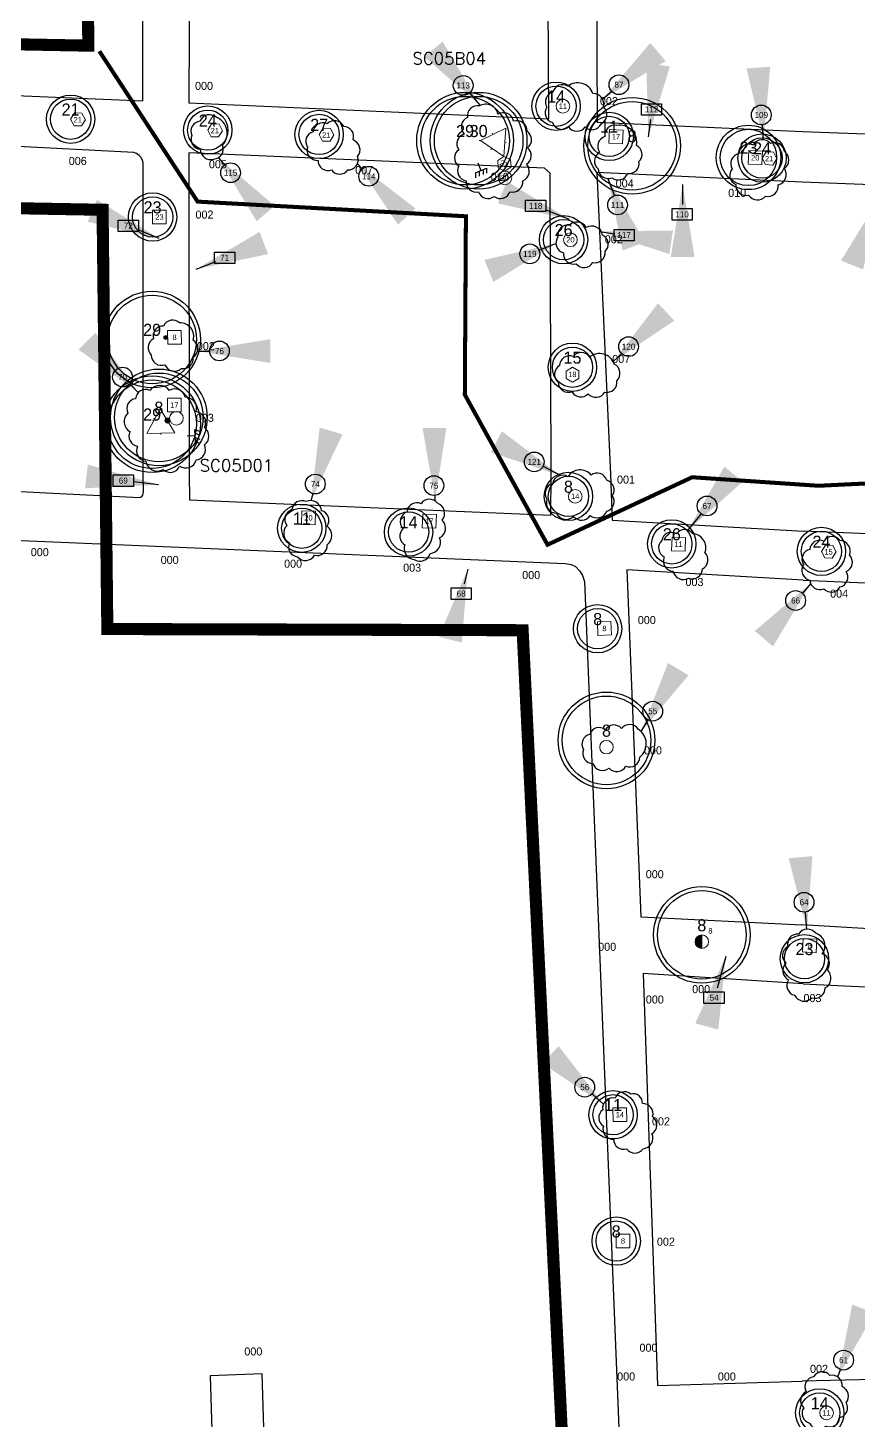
# Model space of a CAD drawing. Extents: x 202058 to 202804, y 7563128 to 7564386.
# Drawn here: x 202307.7 to 202513.8, y 7563765.1 to 7564110.8 of the extents above; entities that cross this region are included whole.
import ezdxf
from ezdxf.enums import TextEntityAlignment as Align

# ---------------------------------------------------------------- set-up
doc = ezdxf.new("R2010")
doc.units = 0
doc.header["$LTSCALE"] = 5
doc.header["$MEASUREMENT"] = 0
doc.linetypes.add('PHANTOMX2', pattern=[5, 2.5, -0.5, 0.5, -0.5, 0.5, -0.5])
doc.layers.get('0').update_dxf_attribs({"linetype": 'CONTINUOUS'})
for name, color, linetype in [('Configurado_Ok', 2, 'CONTINUOUS'), ('Divergencia_Valores_incopativeis', 133, 'CONTINUOUS'), ('HC', 7, 'CONTINUOUS'), ('LIMITE', 5, 'PHANTOMX2'), ('limite_rf', 8, 'PHANTOMX2'), ('Nao_Configurado', 3, 'CONTINUOUS'), ('NET_UPGRADE', 7, 'CONTINUOUS'), ('numero_base', 3, 'CONTINUOUS'), ('pular1', 6, 'CONTINUOUS'), ('QUADRAS', 7, 'CONTINUOUS'), ('TERRA', 7, 'CONTINUOUS'), ('TERRA_A', 7, 'CONTINUOUS')]:
    doc.layers.add(name, color=color, linetype=linetype)
for name, color, linetype, lineweight in [('NET-AMP', 1, 'CONTINUOUS', 20), ('NET-SPLT', 1, 'CONTINUOUS', 20), ('NET-TAP', 1, 'CONTINUOUS', 20)]:
    doc.layers.add(name, color=color, linetype=linetype, lineweight=lineweight)
doc.layers.get('0').off()
doc.layers.get('TERRA_A').off()
doc.styles.add('Folhas_CAD', font='arial.ttf')
doc.styles.add('ROMANS', font='romans', dxfattribs={"width": 0.9})
doc.dimstyles.get("Standard").update_dxf_attribs({"dimtxt": 0.18, "dimasz": 0.18, "dimexe": 0.18, "dimexo": 0.0625, "dimgap": 0.09, "dimtad": 0, "dimtih": 1, "dimtoh": 1, "dimzin": 0, "dimdsep": 46, "dimtxsty": 'Standard', "dimcen": 0.09, "dimadec": 0, "dimazin": 0, "dimtfac": 1, "dimtofl": 0, "dimtmove": 2, "dimatfit": 3, "dimfxl": 1, "dimtolj": 1, "dimtzin": 0, "dimarcsym": 0})

# ---------------------------------------------------------------- blocks, each defined once
blk = doc.blocks.new('TERRA')
at = {"layer": 'TERRA', "linetype": 'ByBlock'}
for p, q in [((0, 0), (0, -2.02)), ((-1.5, -2.02), (-1.97, -3.15)), ((-1.5, -2.02), (1.5, -2.02)), ((-0.49, -2.02), (-0.96, -3.15)), ((0.57, -2.02), (0.09, -3.15)), ((1.5, -2.02), (1.03, -3.15))]:
    blk.add_line(p, q, dxfattribs=at)
blk = doc.blocks.new('DC')
h = blk.add_hatch(color=256)
h.dxf.hatch_style = 1
h.paths.add_polyline_path([(3.38, 0), (0, 0, 1)])
blk.add_line((0, 0), (3.38, 0))
blk.add_circle((1.69, 0), 1.69)
at = {"color": 0}
blk.add_attdef('DCVAL', text='', height=1.35, dxfattribs=at).set_placement((3.1, 3.27), align=Align.MIDDLE)
blk = doc.blocks.new('TAP2')
at = {"color": 0}
blk.add_circle((1.69, 0), 1.69, dxfattribs=at)
blk.add_attdef('DBVAL', text='', height=1.35, dxfattribs=at).set_placement((1.69, 0), align=Align.MIDDLE)
blk = doc.blocks.new('TAP4')
blk.add_lwpolyline([(3.38, -1.69), (0, -1.69), (0, 1.69), (3.38, 1.69)], close=True)
at = {"color": 0}
blk.add_attdef('DBVAL', text='', height=1.35, dxfattribs=at).set_placement((1.69, 0), align=Align.MIDDLE)
blk = doc.blocks.new('TAP8')
blk.add_lwpolyline([(0.92, 1.59), (0, 0), (0.92, -1.59), (2.76, -1.59), (3.68, 0), (2.76, 1.59)], close=True)
blk.add_attdef('DBVAL', text='', height=1.35).set_placement((1.77, -0.06), align=Align.MIDDLE)
blk = doc.blocks.new('HOTTAP4')
blk.add_hatch(color=256).paths.add_polyline_path([(1.2, 2.18, 1), (2.18, 2.18, 1)])
blk.add_lwpolyline([(0, 1.69), (3.38, 1.69), (3.38, -1.69), (0, -1.69), (0, 1.69), (0, -1.69)])
blk.add_circle((1.69, 2.18), 0.49)
blk.add_attdef('DBVAL', text='', height=1.35).set_placement((1.69, 0), align=Align.MIDDLE)
blk = doc.blocks.new('CX_CodUpgradeCabo')
blk.add_lwpolyline([(-2.63, 1.45), (2.37, 1.45), (2.37, -1.4), (-2.63, -1.4)], close=True)
at = {"color": 1}
blk.add_attdef('CODIGO', text='', height=1.5, dxfattribs=at).set_placement((-0.13, 0.04), align=Align.MIDDLE_CENTER)
at = {"color": 1, "style": 'Folhas_CAD', "flags": 1}
for tag, p in [('SERVICO', (5.97, 0.89)), ('TIPO', (17.92, 0.89)), ('COMP', (25.22, 0.89))]:
    blk.add_attdef(tag, p, '', height=1.5, dxfattribs=at)
blk = doc.blocks.new('CX_CodUpgrade')
blk.add_circle((-0.13, 0.04), 2.45)
at = {"color": 1, "flags": 1}
for tag, p in [('RETIRAR1', (4.74, 11.47)), ('NOVO1', (28.33, 11.47)), ('RETIRAR2', (4.74, 7.94)), ('NOVO2', (28.33, 7.94)), ('RETIRAR3', (4.74, 4.42)), ('NOVO3', (28.33, 4.42)), ('RETIRAR4', (4.74, 0.89)), ('NOVO4', (28.33, 0.9)), ('RETIRAR5', (4.74, -2.63)), ('NOVO5', (28.33, -2.63)), ('RETIRAR6', (4.74, -6.15)), ('NOVO6', (28.33, -6.15)), ('RETIRAR7', (4.74, -9.68)), ('NOVO7', (28.33, -9.68)), ('RETIRAR8', (4.74, -13.2)), ('NOVO8', (28.33, -13.2)), ('RETIRAR9', (4.74, -16.73)), ('NOVO9', (28.33, -16.73))]:
    blk.add_attdef(tag, p, '', height=1.5, dxfattribs=at)
at = {"color": 7, "flags": 1}
for tag, p in [('ANTIGO1', (17.16, 11.46)), ('ANTIGO2', (17.16, 7.94)), ('ANTIGO3', (17.16, 4.41)), ('ANTIGO4', (17.16, 0.89)), ('ANTIGO5', (17.16, -2.63)), ('ANTIGO6', (17.16, -6.16)), ('ANTIGO7', (17.16, -9.68)), ('ANTIGO8', (17.16, -13.21)), ('ANTIGO9', (17.16, -16.73))]:
    blk.add_attdef(tag, p, '', height=1.5, dxfattribs=at)
at = {"color": 1}
blk.add_attdef('CODIGO', text='', height=1.5, dxfattribs=at).set_placement((-0.13, 0.04), align=Align.MIDDLE_CENTER)
blk = doc.blocks.new('2WAY')
blk.add_circle((1.6875, 0), 1.6875)
blk = doc.blocks.new('AMP3AC')
h = blk.add_hatch(color=256)
h.dxf.hatch_style = 1
h.paths.add_polyline_path([(2.55, 2.03), (3.66, 1.39, 0.131652), (3.74, 1.71, 0.767327)])
h.paths.add_polyline_path([(3.66, 1.39), (2.55, 2.03, 0.131652), (2.47, 1.71, 0.767327)])
for p, q in [((3.1, 1.71), (3.3, 2.03)), ((0, 0), (-0.33, 0)), ((3.1, -1.71), (3.3, -2.03)), ((6.06, 0), (6.38, 0))]:
    blk.add_line(p, q)
blk.add_lwpolyline([(0, 3.5), (0, -3.5), (6.06, 0)], close=True)
blk.add_circle((3.1, 1.71), 0.638)
blk = doc.blocks.new('AMP3')
for p, q in [((3.1, 1.71), (3.3, 2.03)), ((0, 0), (-0.33, 0)), ((3.1, -1.71), (3.3, -2.03)), ((6.06, 0), (6.38, 0))]:
    blk.add_line(p, q)
blk.add_lwpolyline([(0, 3.5), (0, -3.5), (6.06, 0)], close=True)

msp = doc.modelspace()

# ---------------------------------------------------------------- linework, layer by layer
at = {"layer": 'Configurado_Ok'}
for centre, radius in [((202438.83, 7564091.31), 6), ((202438.83, 7564091.31), 5), ((202318.28, 7564088.08), 6), ((202318.28, 7564088.08), 5), ((202352.33, 7564085.36), 6), ((202352.33, 7564085.36), 5), ((202379.99, 7564084.29), 6), ((202379.99, 7564084.29), 5), ((202452.02, 7564083.81), 6), ((202452.02, 7564083.81), 5), ((202489.97, 7564078.44), 6), ((202489.97, 7564078.44), 5), ((202338.64, 7564063.8), 6), ((202338.64, 7564063.8), 5), ((202440.7, 7564058.16), 6), ((202440.7, 7564058.16), 5), ((202442.9, 7564026.5), 6), ((202442.9, 7564026.5), 5), ((202441.9, 7563994.45), 6), ((202441.9, 7563994.45), 5), ((202375.68, 7563986.55), 6), ((202375.68, 7563986.55), 5), ((202402.2, 7563985.6), 6), ((202402.2, 7563985.6), 5), ((202467.56, 7563982.65), 6), ((202467.56, 7563982.65), 5), ((202504.72, 7563980.79), 6), ((202504.72, 7563980.79), 5), ((202449.15, 7563961.6), 6), ((202449.15, 7563961.6), 5), ((202500.51, 7563879.68), 6), ((202500.51, 7563879.68), 5), ((202452.98, 7563840.94), 6), ((202452.98, 7563840.94), 5), ((202453.75, 7563809.58), 6), ((202453.75, 7563809.58), 5), ((202504.3, 7563766.92), 6), ((202504.3, 7563766.92), 5)]:
    msp.add_circle(centre, radius, dxfattribs=at)
at = {"layer": 'Divergencia_Valores_incopativeis'}
for radius in [8, 7]:
    msp.add_circle((202486.6, 7564078.59), radius, dxfattribs=at)
at = {"layer": 'LIMITE', "const_width": 3}
msp.add_lwpolyline([(202440.56, 7563755.9), (202430.52, 7563961.22), (202327.4, 7563961.52), (202326.22, 7564065.59), (202245.56, 7564067.07), (202244.08, 7564107.81), (202322.67, 7564106.34), (202322.09, 7564175.03), (202359.32, 7564174.14), (202359.32, 7564197.76), (202420.18, 7564197.76), (202421.36, 7564241.16), (202460.36, 7564241.16), (202461.25, 7564211.64), (202517.09, 7564211.05), (202517.68, 7564260.65), (202564.37, 7564260.94), (202564.51, 7564194.79), (202802.01, 7564182.4)], dxfattribs=at)
at = {"layer": 'limite_rf', "const_width": 1}
msp.add_lwpolyline([(202706.71, 7563949.25), (202700.74, 7563954.63), (202638.19, 7563957.92), (202609.09, 7563985.55), (202590.26, 7564001.27), (202504, 7563997.08), (202472.62, 7563999.2), (202436.7, 7563982.44), (202416.17, 7564019.69), (202416.44, 7564063.98), (202349.82, 7564067.62), (202325.41, 7564104.97)], dxfattribs=at)
at = {"layer": 'Nao_Configurado'}
for centre, radius in [((202416.23, 7564082.75), 12), ((202416.23, 7564082.75), 11), ((202419.6, 7564082.75), 12), ((202419.6, 7564082.75), 11), ((202457.71, 7564081.47), 12), ((202457.71, 7564081.47), 11), ((202338.52, 7564033.39), 12), ((202338.52, 7564033.39), 11), ((202338.51, 7564012.37), 12), ((202338.51, 7564012.37), 11), ((202340.19, 7564014.06), 12), ((202340.19, 7564014.06), 11), ((202451.34, 7563933.88), 12), ((202451.34, 7563933.88), 11), ((202475.02, 7563885.59), 12), ((202475.02, 7563885.59), 11)]:
    msp.add_circle(centre, radius, dxfattribs=at)
at = {"layer": 'NET_UPGRADE'}
for points in [[(202441.77, 7564096.25, 0.520567), (202441.77, 7564096.25, 0.520567), (202438.03, 7564094.79, 0.520567), (202436.57, 7564091.06, 0.520567), (202437.91, 7564087.26, 0.520567), (202441.94, 7564086.15, 0.520567), (202446.03, 7564086.15, 0.520567), (202450.01, 7564086.91, 0.520567), (202450.59, 7564091.17, 0.520567), (202447.96, 7564094.44, 0.520567), (202441.77, 7564096.25)], [(202354.52, 7564088.54, 0.520567), (202354.52, 7564088.54, 0.520567), (202350.4, 7564087.57, 0.520567), (202348.38, 7564084.07, 0.520567), (202350.49, 7564080.65, 0.520567), (202353.82, 7564078.2, 0.520567), (202356.02, 7564081.61, 0.520567), (202354.52, 7564088.54)], [(202419.8, 7564091.38, 0.520567), (202419.8, 7564091.38, 0.520567), (202416.82, 7564088.51, 0.520567), (202416.02, 7564084.39, 0.520567), (202414.64, 7564080.49, 0.520567), (202414.64, 7564076.48, 0.520567), (202416.48, 7564072.81, 0.520567), (202419.57, 7564070.06, 0.520567), (202423.47, 7564068.92, 0.520567), (202427.37, 7564070.06, 0.520567), (202430.59, 7564072.81, 0.520567), (202431.5, 7564076.94, 0.520567), (202431.73, 7564080.95, 0.520567), (202431.62, 7564085.07, 0.520567), (202428.29, 7564087.6, 0.520567), (202424.39, 7564089.31, 0.520567), (202419.8, 7564091.38)], [(202382, 7564086.96, 0.520567), (202382, 7564086.96, 0.520567), (202378.49, 7564084.94, 0.520567), (202377.09, 7564081.17, 0.520567), (202379.72, 7564077.84, 0.520567), (202383.05, 7564075.48, 0.520567), (202387.09, 7564075.48, 0.520567), (202389.55, 7564078.81, 0.520567), (202388.41, 7564082.93, 0.520567), (202386.12, 7564086.26, 0.520567), (202382, 7564086.96)], [(202453.88, 7564086.54, 0.520567), (202453.88, 7564086.54, 0.520567), (202450.95, 7564083.75, 0.520567), (202449.65, 7564079.91, 0.520567), (202449.26, 7564075.76, 0.520567), (202452.71, 7564073.55, 0.520567), (202456.61, 7564074.65, 0.520567), (202459.41, 7564077.57, 0.520567), (202458.82, 7564081.54, 0.520567), (202453.88, 7564086.54)], [(202492.09, 7564082.03, 0.520567), (202492.09, 7564082.03, 0.520567), (202487.74, 7564081.67, 0.520567), (202484.2, 7564079.5, 0.520567), (202482.57, 7564075.78, 0.520567), (202483.47, 7564071.88, 0.520567), (202486.65, 7564069.26, 0.520567), (202490.82, 7564068.99, 0.520567), (202494, 7564071.79, 0.520567), (202495.54, 7564075.87, 0.520567), (202495.54, 7564080.04, 0.520567), (202492.09, 7564082.03)], [(202446.27, 7564061.16, 0.520567), (202446.27, 7564061.16, 0.520567), (202442.17, 7564061.76, 0.520567), (202439.28, 7564058.88, 0.520567), (202440.65, 7564054.92, 0.520567), (202443.84, 7564052.19, 0.520567), (202447.95, 7564052.49, 0.520567), (202450.99, 7564055.23, 0.520567), (202450.38, 7564059.33, 0.520567), (202446.27, 7564061.16)], [(202345.33, 7564037.52, 0.520567), (202345.33, 7564037.52, 0.520567), (202341.37, 7564036.73, 0.520567), (202338.88, 7564033.57, 0.520567), (202338.32, 7564029.5, 0.520567), (202341.71, 7564027.12, 0.520567), (202345.79, 7564026.22, 0.520567), (202348.73, 7564029.04, 0.520567), (202348.73, 7564033.23, 0.520567), (202345.33, 7564037.52)], [(202447.18, 7564029.03, 0.520567), (202447.18, 7564029.03, 0.520567), (202443.06, 7564029.16, 0.520567), (202439.69, 7564026.91, 0.520567), (202439.32, 7564022.8, 0.520567), (202442.81, 7564020.43, 0.520567), (202446.8, 7564019.93, 0.520567), (202450.92, 7564020.31, 0.520567), (202453.91, 7564023.17, 0.520567), (202453.29, 7564027.29, 0.520567), (202447.18, 7564029.03)], [(202342.78, 7564020.75, 0.520567), (202342.78, 7564020.75, 0.520567), (202337.99, 7564020.75, 0.520567), (202334.4, 7564018.7, 0.520567), (202332.52, 7564015.11, 0.520567), (202333.03, 7564010.5, 0.520567), (202334.91, 7564006.91, 0.520567), (202336.97, 7564003.15, 0.520567), (202341.24, 7564001.1, 0.520567), (202345.35, 7564001.96, 0.520567), (202349.45, 7564003.49, 0.520567), (202351.51, 7564007.25, 0.520567), (202351.51, 7564011.52, 0.520567), (202349.45, 7564015.45, 0.520567), (202346.72, 7564019.04, 0.520567), (202342.78, 7564020.75)], [(202441.81, 7563999.34, 0.520567), (202441.81, 7563999.34, 0.520567), (202437.94, 7563997.59, 0.520567), (202436.57, 7563993.73, 0.520567), (202438.94, 7563990.24, 0.520567), (202443.18, 7563989.49, 0.520567), (202447.3, 7563989.74, 0.520567), (202451.41, 7563990.74, 0.520567), (202452.79, 7563994.6, 0.520567), (202451.41, 7563998.46, 0.520567), (202447.55, 7563999.71, 0.520567), (202441.81, 7563999.34)], [(202376.73, 7563993.14, 0.520567), (202376.73, 7563993.14, 0.520567), (202373.24, 7563991.15, 0.520567), (202372, 7563987.17, 0.520567), (202372.62, 7563982.93, 0.520567), (202374.62, 7563979.45, 0.520567), (202378.85, 7563979.82, 0.520567), (202381.97, 7563982.44, 0.520567), (202381.97, 7563987.04, 0.520567), (202380.6, 7563990.9, 0.520567), (202376.73, 7563993.14)], [(202409.41, 7563992.75, 0.520567), (202409.41, 7563992.75, 0.520567), (202405.3, 7563992.62, 0.520567), (202401.81, 7563990.63, 0.520567), (202400.82, 7563986.4, 0.520567), (202401.31, 7563982.41, 0.520567), (202403.56, 7563978.81, 0.520567), (202407.54, 7563980.3, 0.520567), (202409.91, 7563984.16, 0.520567), (202410.53, 7563988.51, 0.520567), (202409.41, 7563992.75)], [(202472.75, 7563985.16, 0.520567), (202472.75, 7563985.16, 0.520567), (202468.71, 7563985.16, 0.520567), (202465.06, 7563983.49, 0.520567), (202465.7, 7563979.4, 0.520567), (202467.88, 7563975.88, 0.520567), (202471.72, 7563974.16, 0.520567), (202475.18, 7563976.46, 0.520567), (202475.76, 7563980.49, 0.520567), (202472.75, 7563985.16)], [(202509.34, 7563983.49, 0.520567), (202509.34, 7563983.49, 0.520567), (202505.31, 7563983.36, 0.520567), (202501.85, 7563981.25, 0.520567), (202500.25, 7563977.54, 0.520567), (202501.85, 7563973.64, 0.520567), (202505.31, 7563971.53, 0.520567), (202509.34, 7563971.98, 0.520567), (202510.88, 7563975.82, 0.520567), (202511.71, 7563979.85, 0.520567), (202509.34, 7563983.49)], [(202459.25, 7563936.62, 0.520567), (202459.25, 7563936.62, 0.520567), (202455.07, 7563936.8, 0.520567), (202451.08, 7563936.53, 0.520567), (202447.17, 7563935.35, 0.520567), (202445.63, 7563931.63, 0.520567), (202447.99, 7563928.09, 0.520567), (202451.98, 7563927, 0.520567), (202456.16, 7563927.46, 0.520567), (202459.61, 7563929.72, 0.520567), (202459.25, 7563936.62)], [(202503.3, 7563886, 0.520567), (202503.3, 7563886, 0.520567), (202499.02, 7563885.78, 0.520567), (202496.35, 7563882.68, 0.520567), (202495.92, 7563878.62, 0.520567), (202496.56, 7563874.46, 0.520567), (202498.06, 7563870.61, 0.520567), (202502.34, 7563869.97, 0.520567), (202505.65, 7563872.43, 0.520567), (202506.19, 7563876.91, 0.520567), (202504.91, 7563880.87, 0.520567), (202503.3, 7563886)], [(202457.37, 7563846.08, 0.520567), (202457.37, 7563846.08, 0.520567), (202453.47, 7563845.06, 0.520567), (202450.41, 7563842.17, 0.520567), (202450.58, 7563838.1, 0.520567), (202453.13, 7563834.87, 0.520567), (202456.35, 7563832.5, 0.520567), (202460.43, 7563832.5, 0.520567), (202462.64, 7563836.23, 0.520567), (202462.81, 7563840.48, 0.520567), (202460.26, 7563843.7, 0.520567), (202457.37, 7563846.08)], [(202506.81, 7563776.24, 0.520567), (202506.81, 7563776.24, 0.520567), (202502.79, 7563775.9, 0.520567), (202500.89, 7563772.22, 0.520567), (202500.33, 7563768.2, 0.520567), (202501.78, 7563764.41, 0.520567), (202505.8, 7563763.63, 0.520567), (202509.27, 7563765.75, 0.520567), (202510.83, 7563769.43, 0.520567), (202509.83, 7563773.45, 0.520567), (202506.81, 7563776.24)]]:
    msp.add_lwpolyline(points, format="xyb", close=True, dxfattribs=at)
at = {"layer": 'QUADRAS', "linetype": 'ByBlock'}
for points in [[(202248.72, 7564099.68), (202248.72, 7564098.41), (202248.98, 7564097.48), (202249.43, 7564096.88), (202250.1, 7564096.51), (202250.7, 7564096.28), (202251.33, 7564096.21), (202336.2, 7564092.61), (202336.09, 7564180.52), (202252.17, 7564184.62), (202248.65, 7564180.71), (202248.72, 7564099.68)], [(202347.61, 7564092.14), (202437.03, 7564088.15), (202436.52, 7564176.28), (202348.08, 7564180.05), (202347.63, 7564092.14), (202347.61, 7564092.14)], [(202499.82, 7564172.8), (202448.58, 7564174.93), (202449.04, 7564087.37), (202500.02, 7564085.06)], [(202500.02, 7564085.06), (202542.65, 7564083.45), (202539.35, 7564171.12), (202499.82, 7564172.8)], [(202336.26, 7563999.82), (202336.28, 7564077.37), (202336.05, 7564078.1), (202335.7, 7564078.67), (202335.3, 7564079.1), (202334.65, 7564079.55), (202333.97, 7564079.82), (202250.68, 7564084.15)], [(202437.64, 7564000.04), (202437.35, 7564074.66), (202435.93, 7564075.91), (202347.63, 7564079.77), (202347.72, 7564000.12)], [(202499.96, 7564072.41), (202448.96, 7564074.86), (202452.35, 7563999.87)], [(202545.46, 7563999.98), (202543.02, 7564070.78), (202499.96, 7564072.41)], [(202270.22, 7564000.22), (202273.35, 7563998.88), (202276.63, 7563997.74), (202279.56, 7563997.26), (202282.61, 7563996.82), (202335.36, 7563994.18), (202335.91, 7563994.36), (202336.18, 7563994.73), (202336.38, 7563995.54), (202336.26, 7563999.82)], [(202347.72, 7564000.12), (202347.82, 7563993.56), (202437.51, 7563989.81), (202437.64, 7564000.04)], [(202452.35, 7563999.87), (202452.74, 7563988.56), (202500.25, 7563985.78)], [(202545.46, 7563999.98), (202546.07, 7563985.81), (202544.18, 7563984.02), (202500.25, 7563985.78)], [(202282.49, 7563984.52), (202441.09, 7563977.78), (202442.59, 7563977.54), (202443.67, 7563977.02), (202444.7, 7563975.92), (202445.4, 7563974.82), (202445.86, 7563973.32), (202454.52, 7563761.24)], [(202500.18, 7563973.66), (202456.4, 7563976.25), (202459.86, 7563890.1), (202499.88, 7563888.06)], [(202500.18, 7563973.66), (202546.51, 7563971.67), (202549.4, 7563886.72), (202548.53, 7563885.19), (202499.88, 7563888.06)], [(202500.18, 7563873.46), (202460.45, 7563875.98), (202464.05, 7563773.73), (202499.9, 7563774.77)], [(202500.18, 7563873.46), (202549.97, 7563871.08), (202553.43, 7563776.08), (202499.9, 7563774.77)], [(202367.27, 7563731.11), (202365.88, 7563776.59), (202352.93, 7563776.15), (202354.34, 7563730.2)]]:
    msp.add_lwpolyline(points, dxfattribs=at)

# ---------------------------------------------------------------- block references
at = {"layer": 'NET-AMP', "rotation": 175.9197283493668}
msp.add_blockref('AMP3', (202426.1, 7564082.34), dxfattribs=at)
at = {"layer": 'NET-AMP', "xscale": -1, "rotation": 271.4058091061901}
msp.add_blockref('AMP3AC', (202340.7, 7564010.14), dxfattribs=at)
at = {"layer": 'NET-SPLT'}
for p, rotation in [((202344.02, 7564015.44), 288.7686374038544), ((202451.34, 7563933.88), 270)]:
    msp.add_blockref('2WAY', p, dxfattribs=dict(at, rotation=rotation))
ref = msp.add_blockref('DC', (202475.02, 7563885.59), dxfattribs=dict(at, rotation=270))
ref.add_attrib('DCVAL', '8', dxfattribs={"layer": '0', "color": 0, "height": 1.35}).set_placement((202477.16, 7563886.59), align=Align.MIDDLE)
at = {"layer": 'NET-TAP'}
for name, p, values in [('TAP2', (202438.83, 7564091.31), {'DBVAL': '11'}), ('TAP2', (202424.44, 7564073.5), {'DBVAL': '20'}), ('TAP4', (202338.64, 7564063.8), {'DBVAL': '23'}), ('TAP2', (202440.7, 7564058.16), {'DBVAL': '20'}), ('TAP4', (202342.34, 7564017.13), {'DBVAL': '17'}), ('TAP2', (202441.9, 7563994.45), {'DBVAL': '14'}), ('TAP2', (202504.3, 7563766.92), {'DBVAL': '11'})]:
    msp.add_blockref(name, p, dxfattribs=at).add_auto_attribs(values)
ref = msp.add_blockref('TAP8', (202318.28, 7564088.08), dxfattribs=dict(at, rotation=358.0000000000106))
ref.add_attrib('DBVAL', '21', dxfattribs={"layer": '0', "height": 1.35}).set_placement((202320.04, 7564087.96), align=Align.MIDDLE)
ref = msp.add_blockref('TAP8', (202352.32, 7564085.36), dxfattribs=dict(at, rotation=358.0000000000106))
ref.add_attrib('DBVAL', '21', dxfattribs={"layer": '0', "height": 1.35}).set_placement((202354.09, 7564085.24), align=Align.MIDDLE)
ref = msp.add_blockref('TAP8', (202379.99, 7564084.29), dxfattribs=dict(at, rotation=358.0000000000106))
ref.add_attrib('DBVAL', '21', dxfattribs={"layer": '0', "height": 1.35}).set_placement((202381.76, 7564084.17), align=Align.MIDDLE)
ref = msp.add_blockref('TAP4', (202452.02, 7564083.81), dxfattribs=dict(at, rotation=357.4055947177069))
ref.add_attrib('DBVAL', '17', dxfattribs={"layer": '0', "color": 0, "height": 1.35}).set_placement((202453.7, 7564083.73), align=Align.MIDDLE)
ref = msp.add_blockref('TAP8', (202424.34, 7564077.82), dxfattribs=dict(at, rotation=334.3661906395594))
ref.add_attrib('DBVAL', '21', dxfattribs={"layer": '0', "height": 1.35, "rotation": 336.3662}).set_placement((202425.91, 7564077), align=Align.MIDDLE)
ref = msp.add_blockref('TAP4', (202486.6, 7564078.59), dxfattribs=dict(at, rotation=357.4055947177069))
ref.add_attrib('DBVAL', '20', dxfattribs={"layer": '0', "color": 0, "height": 1.35}).set_placement((202488.28, 7564078.51), align=Align.MIDDLE)
ref = msp.add_blockref('TAP8', (202489.97, 7564078.44), dxfattribs=dict(at, rotation=356.9999999999312))
ref.add_attrib('DBVAL', '21', dxfattribs={"layer": '0', "height": 1.35}).set_placement((202491.73, 7564078.29), align=Align.MIDDLE)
ref = msp.add_blockref('HOTTAP4', (202344.13, 7564032.24), dxfattribs=dict(at, rotation=91.13803947470106))
ref.add_attrib('DBVAL', '8', dxfattribs={"layer": '0', "height": 1.35}).set_placement((202344.09, 7564033.93), align=Align.MIDDLE)
ref = msp.add_blockref('TAP8', (202442.91, 7564026.5), dxfattribs=dict(at, rotation=270.4027369899308))
ref.add_attrib('DBVAL', '18', dxfattribs={"layer": '0', "height": 1.35}).set_placement((202442.86, 7564024.73), align=Align.MIDDLE)
ref = msp.add_blockref('TAP4', (202375.67, 7563989.19), dxfattribs=dict(at, rotation=358.0000000000106))
ref.add_attrib('DBVAL', '20', dxfattribs={"layer": '0', "color": 0, "height": 1.35}).set_placement((202377.35, 7563989.13), align=Align.MIDDLE)
ref = msp.add_blockref('TAP4', (202405.67, 7563988.36), dxfattribs=dict(at, rotation=358.0000000000106))
ref.add_attrib('DBVAL', '17', dxfattribs={"layer": '0', "color": 0, "height": 1.35}).set_placement((202407.35, 7563988.3), align=Align.MIDDLE)
ref = msp.add_blockref('TAP4', (202467.56, 7563982.65), dxfattribs=dict(at, rotation=358.0000000000106))
ref.add_attrib('DBVAL', '11', dxfattribs={"layer": '0', "color": 0, "height": 1.35}).set_placement((202469.24, 7563982.59), align=Align.MIDDLE)
ref = msp.add_blockref('TAP8', (202504.72, 7563980.79), dxfattribs=dict(at, rotation=358.0000000000106))
ref.add_attrib('DBVAL', '15', dxfattribs={"layer": '0', "height": 1.35}).set_placement((202506.49, 7563980.67), align=Align.MIDDLE)
ref = msp.add_blockref('TAP4', (202449.15, 7563961.6), dxfattribs=dict(at, rotation=2.338296636558272))
ref.add_attrib('DBVAL', '8', dxfattribs={"layer": '0', "color": 0, "height": 1.35}).set_placement((202450.84, 7563961.67), align=Align.MIDDLE)
ref = msp.add_blockref('TAP4', (202500.11, 7563883.03), dxfattribs=dict(at, rotation=356.623874054464))
ref.add_attrib('DBVAL', '8', dxfattribs={"layer": '0', "color": 0, "height": 1.35}).set_placement((202501.8, 7563882.93), align=Align.MIDDLE)
ref = msp.add_blockref('TAP4', (202452.98, 7563840.94), dxfattribs=dict(at, rotation=0.8161913183247943))
ref.add_attrib('DBVAL', '14', dxfattribs={"layer": '0', "color": 0, "height": 1.35}).set_placement((202454.67, 7563840.96), align=Align.MIDDLE)
ref = msp.add_blockref('TAP4', (202453.75, 7563809.58), dxfattribs=dict(at, rotation=0.8161913183248739))
ref.add_attrib('DBVAL', '8', dxfattribs={"layer": '0', "color": 0, "height": 1.35}).set_placement((202455.44, 7563809.61), align=Align.MIDDLE)
at = {"layer": 'NET_UPGRADE'}
for name, p, values in [('CX_CodUpgrade', (202415.89, 7564096.42), {'CODIGO': '113'}), ('CX_CodUpgrade', (202454.57, 7564096.61), {'CODIGO': '87'}), ('CX_CodUpgradeCabo', (202462.67, 7564090.46), {'CODIGO': '112'}), ('CX_CodUpgrade', (202489.92, 7564089.1), {'CODIGO': '109'}), ('CX_CodUpgrade', (202358.13, 7564074.76), {'CODIGO': '115'}), ('CX_CodUpgrade', (202392.44, 7564073.87), {'CODIGO': '114'}), ('CX_CodUpgradeCabo', (202433.89, 7564066.53), {'CODIGO': '118'}), ('CX_CodUpgrade', (202454.22, 7564066.75), {'CODIGO': '111'}), ('CX_CodUpgradeCabo', (202470.25, 7564064.44), {'CODIGO': '110'}), ('CX_CodUpgradeCabo', (202332.73, 7564061.58), {'CODIGO': '72'}), ('CX_CodUpgradeCabo', (202455.85, 7564059.28), {'CODIGO': '117'}), ('CX_CodUpgradeCabo', (202356.65, 7564053.63), {'CODIGO': '71'}), ('CX_CodUpgrade', (202432.44, 7564054.61), {'CODIGO': '119'}), ('CX_CodUpgrade', (202456.95, 7564031.58), {'CODIGO': '120'}), ('CX_CodUpgrade', (202355.37, 7564030.51), {'CODIGO': '76'}), ('CX_CodUpgrade', (202331.3, 7564024.02), {'CODIGO': '70'}), ('CX_CodUpgrade', (202433.53, 7564002.97), {'CODIGO': '121'}), ('CX_CodUpgradeCabo', (202331.49, 7563998.33), {'CODIGO': '69'}), ('CX_CodUpgrade', (202379.17, 7563997.48), {'CODIGO': '74'}), ('CX_CodUpgrade', (202408.62, 7563997.08), {'CODIGO': '75'}), ('CX_CodUpgrade', (202476.45, 7563992.04), {'CODIGO': '67'}), ('CX_CodUpgradeCabo', (202415.38, 7563970.28), {'CODIGO': '68'}), ('CX_CodUpgrade', (202498.43, 7563968.56), {'CODIGO': '66'}), ('CX_CodUpgrade', (202462.96, 7563941.08), {'CODIGO': '55'}), ('CX_CodUpgrade', (202500.54, 7563893.64), {'CODIGO': '64'}), ('CX_CodUpgradeCabo', (202478.18, 7563869.97), {'CODIGO': '54'}), ('CX_CodUpgrade', (202446.07, 7563847.75), {'CODIGO': '56'}), ('CX_CodUpgrade', (202510.35, 7563779.98), {'CODIGO': '61'})]:
    msp.add_blockref(name, p, dxfattribs=at).add_auto_attribs(values)
at = {"layer": 'TERRA'}
for p, rotation in [((202419.4, 7564077.22), 22.74018199418104), ((202347.19, 7564009.46), 91.97598742614751)]:
    msp.add_blockref('TERRA', p, dxfattribs=dict(at, rotation=rotation))
at = {"layer": 'TERRA_A'}
for p, rotation in [((202419.4, 7564077.22), 22.74018199418104), ((202347.19, 7564009.46), 91.97598742614751)]:
    msp.add_blockref('TERRA', p, dxfattribs=dict(at, rotation=rotation))

# ---------------------------------------------------------------- texts
at = {"layer": 'HC'}
for s, p in [('000', (202351.41, 7564096.35)), ('000', (202351.41, 7564096.35)), ('002', (202451.95, 7564092.58)), ('002', (202451.95, 7564092.58)), ('006', (202320.05, 7564077.72)), ('006', (202320.05, 7564077.72)), ('005', (202354.85, 7564076.9)), ('005', (202354.85, 7564076.9)), ('007', (202391.17, 7564075.46)), ('007', (202391.17, 7564075.46)), ('010', (202424.83, 7564073.77)), ('010', (202424.83, 7564073.77)), ('004', (202455.86, 7564072.14)), ('004', (202455.86, 7564072.14)), ('010', (202483.8, 7564069.79)), ('010', (202483.8, 7564069.79)), ('002', (202351.52, 7564064.4)), ('002', (202351.52, 7564064.4)), ('002', (202453.15, 7564058.27)), ('002', (202453.15, 7564058.27)), ('002', (202351.85, 7564031.74)), ('002', (202351.85, 7564031.74)), ('007', (202455.01, 7564028.55)), ('007', (202455.01, 7564028.55)), ('003', (202351.61, 7564013.95)), ('003', (202351.61, 7564013.95)), ('001', (202456.19, 7563998.62)), ('001', (202456.19, 7563998.62)), ('000', (202310.62, 7563980.61)), ('000', (202310.62, 7563980.61)), ('000', (202342.88, 7563978.66)), ('000', (202342.88, 7563978.66)), ('000', (202373.52, 7563977.74)), ('000', (202373.52, 7563977.74)), ('003', (202403.08, 7563976.75)), ('003', (202403.08, 7563976.75)), ('000', (202432.65, 7563974.91)), ('000', (202432.65, 7563974.91)), ('003', (202473.19, 7563973.19)), ('003', (202473.19, 7563973.19)), ('004', (202509.11, 7563970.31)), ('004', (202509.11, 7563970.31)), ('000', (202461.35, 7563963.74)), ('000', (202461.35, 7563963.74)), ('000', (202462.88, 7563931.39)), ('000', (202462.88, 7563931.39)), ('000', (202463.32, 7563900.66)), ('000', (202463.32, 7563900.66)), ('000', (202451.52, 7563882.64)), ('000', (202451.52, 7563882.64)), ('000', (202474.85, 7563872.12)), ('000', (202474.85, 7563872.12)), ('003', (202502.5, 7563869.91)), ('003', (202502.5, 7563869.91)), ('000', (202463.35, 7563869.55)), ('000', (202463.35, 7563869.55)), ('002', (202464.87, 7563839.3)), ('002', (202464.87, 7563839.3)), ('002', (202466.1, 7563809.43)), ('002', (202466.1, 7563809.43)), ('000', (202363.65, 7563782.18)), ('000', (202363.65, 7563782.18)), ('000', (202461.77, 7563783.1)), ('000', (202461.77, 7563783.1)), ('002', (202504.12, 7563777.86)), ('002', (202504.12, 7563777.86)), ('000', (202456.23, 7563775.97)), ('000', (202456.23, 7563775.97)), ('000', (202481.23, 7563775.96)), ('000', (202481.23, 7563775.96))]:
    msp.add_text(s, height=2, dxfattribs=at).set_placement(p, align=Align.MIDDLE)
at = {"layer": 'NET-AMP', "style": 'ROMANS'}
for s, p in [('SC05B04', (202403.18, 7564101.66)), ('SC05D01', (202350.33, 7564000.63))]:
    msp.add_text(s, height=3, dxfattribs=at).set_placement(p)
at = {"layer": 'numero_base'}
for s, p in [('21', (202318.28, 7564088.08)), ('14', (202438.83, 7564091.31)), ('24', (202352.33, 7564085.36)), ('27', (202379.99, 7564084.29)), ('29', (202416.23, 7564082.75)), ('30', (202419.6, 7564082.75)), ('11', (202452.02, 7564083.81)), ('8', (202457.71, 7564081.47)), ('23', (202486.6, 7564078.59)), ('24', (202489.97, 7564078.44)), ('23', (202338.64, 7564063.8)), ('26', (202440.7, 7564058.16)), ('29', (202338.52, 7564033.39)), ('15', (202442.9, 7564026.5)), ('29', (202338.51, 7564012.37)), ('8', (202340.19, 7564014.06)), ('8', (202441.9, 7563994.45)), ('11', (202375.68, 7563986.55)), ('14', (202402.2, 7563985.6)), ('26', (202467.56, 7563982.65)), ('24', (202504.72, 7563980.79)), ('8', (202449.15, 7563961.6)), ('8', (202451.34, 7563933.88)), ('8', (202475.02, 7563885.59)), ('23', (202500.51, 7563879.68)), ('11', (202452.98, 7563840.94)), ('8', (202453.75, 7563809.58)), ('14', (202504.3, 7563766.92))]:
    msp.add_text(s, height=3, dxfattribs=at).set_placement(p, align=Align.BOTTOM_CENTER)

# ---------------------------------------------------------------- leaders
at = {"layer": 'NET_UPGRADE'}
for points in [[(202419.89, 7564091.62), (202417.46, 7564094.54)], [(202450.42, 7564093.1), (202452.69, 7564095.03)], [(202461.76, 7564083.73), (202462.33, 7564087.98)], [(202490.37, 7564082.94), (202490.1, 7564086.65)], [(202355.05, 7564078.37), (202356.54, 7564076.62)], [(202389.44, 7564077.06), (202390.76, 7564075.65)], [(202442.17, 7564063.19), (202436.21, 7564065.59)], [(202451.71, 7564073.35), (202453.35, 7564069.04)], [(202470.25, 7564071.86), (202470.25, 7564066.94)], [(202340.3, 7564058.43), (202335.04, 7564060.62)], [(202519.15, 7564068.53), (202518.52, 7564066.99)], [(202349.47, 7564050.86), (202354.31, 7564052.73)], [(202449.62, 7564060.23), (202453.38, 7564059.66)], [(202438.82, 7564057.2), (202434.71, 7564055.53)], [(202453.04, 7564027.91), (202455.16, 7564029.9)], [(202335.08, 7564020.24), (202333.03, 7564022.29)], [(202349.86, 7564030.51), (202352.92, 7564030.51)], [(202377.99, 7563993.39), (202378.49, 7563995.13)], [(202408.78, 7563993.44), (202408.77, 7563994.63)], [(202439.93, 7563999.59), (202435.69, 7564001.83)], [(202340.09, 7563997.35), (202333.98, 7563998.05)], [(202471.54, 7563986), (202474.91, 7563990.14)], [(202416.9, 7563976.35), (202415.99, 7563972.7)], [(202502.07, 7563972.85), (202500.01, 7563970.42)], [(202501.13, 7563886.95), (202500.75, 7563891.2)], [(202480.95, 7563880.23), (202478.83, 7563872.38)], [(202450.58, 7563843.53), (202447.86, 7563846.08)], [(202508.82, 7563775.9), (202509.49, 7563777.69)]]:
    msp.add_leader(points, dimstyle='Standard', override={"dimscale": 100, "dimdec": 4, "dimtdec": 4, "dimtmove": 0}, dxfattribs=at)
at = {"layer": 'pular1'}
msp.add_leader([(202459.98, 7563936.08), (202461.7, 7563938.98)], dimstyle='Standard', override={"dimscale": 100, "dimdec": 4, "dimtdec": 4, "dimtmove": 0}, dxfattribs=at)

doc.saveas('drawing.dxf')
